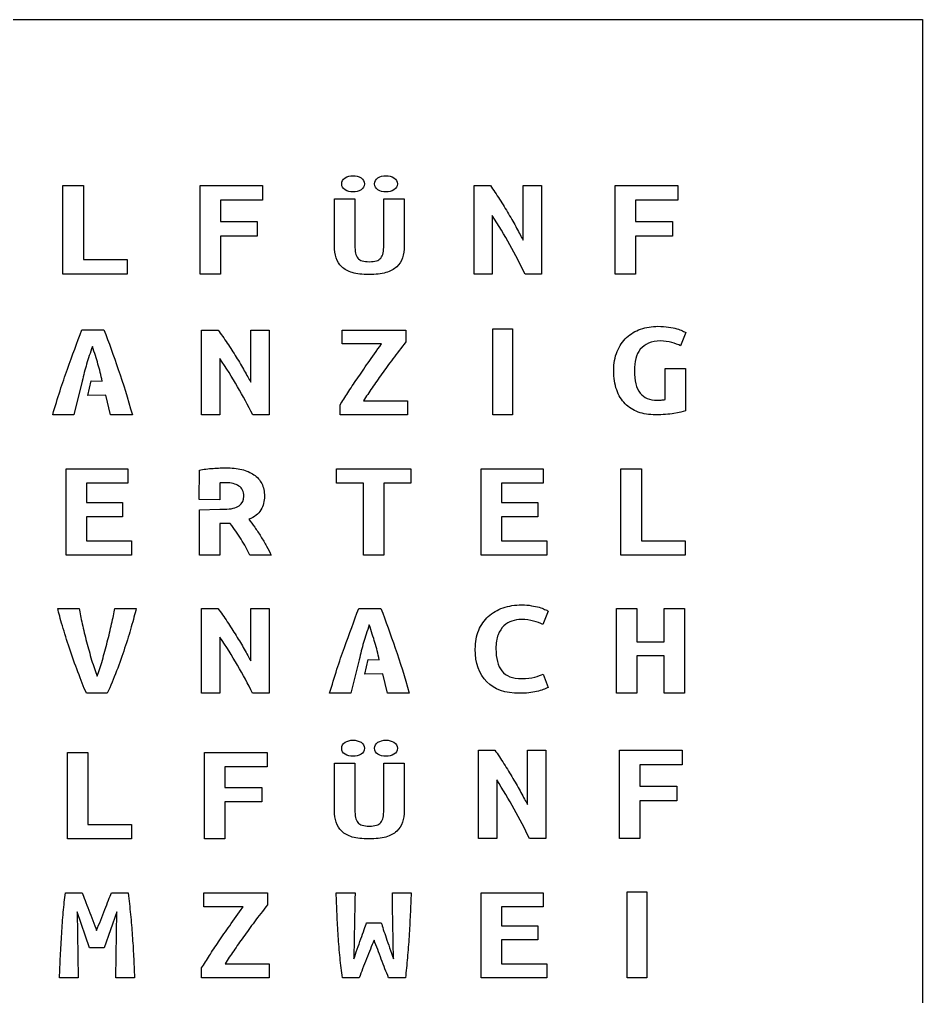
# Model space of a CAD drawing. Extents: x 32 to 171, y 23 to 158.
# Drawn here: x 105.2 to 170.6, y 87.6 to 158.3 of the extents above; entities that cross this region are included whole.
import ezdxf

# ---------------------------------------------------------------- set-up
doc = ezdxf.new("R2010")
doc.units = 0
doc.layers.add('Ebene_1', color=7, linetype='CONTINUOUS')

msp = doc.modelspace()

# ---------------------------------------------------------------- linework, layer by layer
at = {"layer": 'Ebene_1', "color": 7}
for p, q in [((32.058971, 158.33572), (170.553001, 158.33572)), ((170.553001, 158.33572), (170.553001, 22.93904)), ((108.344943, 139.907811), (108.344943, 146.320038)), ((108.344943, 146.320038), (109.826958, 146.320038)), ((109.826958, 146.320038), (109.826958, 140.96443)), ((118.26543, 139.907811), (118.26543, 146.320038)), ((118.26543, 146.320038), (122.795134, 146.320038)), ((122.795134, 146.320038), (122.795134, 145.263419)), ((129.345213, 145.863857), (129.345213, 145.863857)), ((131.723607, 145.863857), (131.723607, 145.863857)), ((138.09444, 139.907811), (138.09444, 146.320038)), ((138.09444, 146.320038), (139.277661, 146.320038)), ((141.644103, 142.373255), (141.644103, 146.320038)), ((141.644103, 146.320038), (142.970745, 146.320038)), ((142.970745, 146.320038), (142.970745, 139.907811)), ((148.3137, 139.907811), (148.3137, 146.320038)), ((148.3137, 146.320038), (152.843404, 146.320038)), ((152.843404, 146.320038), (152.843404, 145.263419)), ((122.795134, 145.263419), (119.735492, 145.263419)), ((119.735492, 145.263419), (119.735492, 143.709567)), ((127.994668, 141.939659), (127.994668, 145.361421)), ((127.994668, 145.361421), (129.476682, 145.361421)), ((129.476682, 145.361421), (129.476682, 142.008961)), ((131.568234, 142.017623), (131.568234, 145.361421)), ((131.568234, 145.361421), (133.038297, 145.361421)), ((133.038297, 145.361421), (133.038297, 141.939659)), ((152.843404, 145.263419), (149.783762, 145.263419)), ((149.783762, 145.263419), (149.783762, 143.709567)), ((119.735492, 143.709567), (122.412679, 143.709567)), ((122.412679, 143.709567), (122.412679, 142.652948)), ((139.421082, 144.165364), (139.421082, 139.907811)), ((149.783762, 143.709567), (152.460949, 143.709567)), ((152.460949, 143.709567), (152.460949, 142.652948)), ((122.412679, 142.652948), (119.735492, 142.652948)), ((119.735492, 142.652948), (119.735492, 139.907811)), ((152.460949, 142.652948), (149.783762, 142.652948)), ((149.783762, 142.652948), (149.783762, 139.907811)), ((109.826958, 140.96443), (112.994165, 140.96443)), ((112.994165, 140.96443), (112.994165, 139.907811)), ((112.994165, 139.907811), (108.344943, 139.907811)), ((119.735492, 139.907811), (118.26543, 139.907811)), ((130.492579, 139.886602), (130.492579, 139.886602)), ((139.421082, 139.907811), (138.09444, 139.907811)), ((142.970745, 139.907811), (141.787524, 139.907811)), ((149.783762, 139.907811), (148.3137, 139.907811)), ((109.70921, 135.87147), (111.31089, 135.87147)), ((118.382898, 129.731052), (118.382898, 135.867853)), ((118.382898, 135.867853), (119.566218, 135.867853)), ((121.932856, 132.090598), (121.932856, 135.867853)), ((121.932856, 135.867853), (123.259608, 135.867853)), ((123.259608, 135.867853), (123.259608, 129.731052)), ((128.555184, 134.856619), (128.555184, 135.867853)), ((128.555184, 135.867853), (133.168934, 135.867853)), ((133.168934, 135.867853), (133.168934, 135.015244)), ((139.466716, 135.951627), (140.890911, 135.951627)), ((139.466716, 129.727629), (139.466716, 135.951627)), ((140.890911, 135.951627), (140.890911, 129.727629)), ((151.613072, 135.074715), (151.613072, 135.074715)), ((153.429885, 135.689387), (153.047398, 134.717809)), ((131.399931, 134.856619), (128.555184, 134.856619)), ((119.70965, 133.805729), (119.70965, 129.731052)), ((151.923843, 130.8315), (151.923843, 133.072076)), ((151.923843, 133.072076), (153.394027, 133.072076)), ((153.394027, 133.072076), (153.394027, 130.008633)), ((109.74507, 132.1636), (109.13548, 129.73467)), ((110.14062, 131.12788), (110.38759, 132.18817)), ((110.38759, 132.18806), (111.19136, 132.16356)), ((111.44236, 131.15238), (110.14062, 131.12788)), ((111.78899, 129.73467), (111.44236, 131.15238)), ((128.399798, 129.731052), (128.399798, 130.43495)), ((130.097085, 130.742286), (133.276508, 130.742286)), ((133.276508, 130.742286), (133.276508, 129.731052)), ((109.13548, 129.73467), (107.60554, 129.73467)), ((113.36675, 129.73467), (111.78899, 129.73467)), ((119.70965, 129.731052), (118.382898, 129.731052)), ((123.259608, 129.731052), (122.076289, 129.731052)), ((133.276508, 129.731052), (128.399798, 129.731052)), ((140.890911, 129.727629), (139.466716, 129.727629)), ((108.567652, 119.570474), (108.567652, 125.821982)), ((108.567652, 125.821982), (113.049711, 125.821982)), ((113.049711, 125.821982), (113.049711, 124.791846)), ((118.207535, 123.600168), (118.221504, 125.731084)), ((128.14638, 124.791846), (128.14638, 125.821982)), ((128.14638, 125.821982), (133.524851, 125.821982)), ((133.524851, 125.821982), (133.524851, 124.791846)), ((138.617012, 119.570474), (138.617012, 125.821982)), ((138.617012, 125.821982), (143.099071, 125.821982)), ((143.099071, 125.821982), (143.099071, 124.791846)), ((148.729079, 119.570474), (148.729079, 125.821982)), ((148.729079, 125.821982), (150.211147, 125.821982)), ((150.211147, 125.821982), (150.211147, 120.60061)), ((113.049711, 124.791846), (110.037767, 124.791846)), ((110.037767, 124.791846), (110.037767, 123.388035)), ((119.691619, 124.781617), (119.691619, 123.577697)), ((130.094581, 124.791846), (128.14638, 124.791846)), ((130.094581, 119.570474), (130.094581, 124.791846)), ((133.524851, 124.791846), (131.576649, 124.791846)), ((131.576649, 124.791846), (131.576649, 119.570474)), ((143.099071, 124.791846), (140.087127, 124.791846)), ((140.087127, 124.791846), (140.087127, 123.388035)), ((110.037767, 123.388035), (112.65529, 123.388035)), ((112.65529, 123.388035), (112.65529, 122.357899)), ((119.691619, 123.577697), (118.207535, 123.600168)), ((140.087127, 123.388035), (142.70465, 123.388035)), ((142.70465, 123.388035), (142.70465, 122.357899)), ((112.65529, 122.357899), (110.037767, 122.357899)), ((110.037767, 122.357899), (110.037767, 120.60061)), ((118.221504, 122.850644), (119.691619, 122.903261)), ((118.221504, 119.570471), (118.221504, 122.850644)), ((119.691619, 122.903135), (120.014327, 122.903135)), ((142.70465, 122.357899), (140.087127, 122.357899)), ((140.087127, 122.357899), (140.087127, 120.60061)), ((120.456558, 121.873126), (119.691619, 121.873126)), ((119.691619, 121.873126), (119.691619, 119.570471)), ((110.037767, 120.60061), (113.312659, 120.60061)), ((113.312659, 120.60061), (113.312659, 119.570474)), ((140.087127, 120.60061), (143.362019, 120.60061)), ((143.362019, 120.60061), (143.362019, 119.570474)), ((150.211147, 120.60061), (153.378469, 120.60061)), ((153.378469, 120.60061), (153.378469, 119.570474)), ((113.312659, 119.570474), (108.567652, 119.570474)), ((119.691619, 119.570471), (118.221504, 119.570471)), ((123.420693, 119.570471), (121.878865, 119.570471)), ((131.576649, 119.570474), (130.094581, 119.570474)), ((143.362019, 119.570474), (138.617012, 119.570474)), ((153.378469, 119.570474), (148.729079, 119.570474)), ((107.969321, 115.71124), (109.523168, 115.71124)), ((112.104945, 115.71124), (113.646839, 115.71124)), ((118.380639, 109.57764), (118.380639, 115.71124)), ((118.380639, 115.71124), (119.563953, 115.71124)), ((121.930582, 111.935955), (121.930582, 115.71124)), ((121.930582, 115.71124), (123.257329, 115.71124)), ((123.257329, 115.71124), (123.257329, 109.57764)), ((129.75143, 115.71484), (131.35308, 115.71484)), ((143.458426, 115.532874), (143.075941, 114.561804)), ((148.419336, 109.57764), (148.419336, 115.71124)), ((148.419336, 115.71124), (149.889515, 115.71124)), ((149.889515, 115.71124), (149.889515, 113.293472)), ((151.849753, 113.293472), (151.849753, 115.71124)), ((151.849753, 115.71124), (153.319931, 115.71124)), ((153.319931, 115.71124), (153.319931, 109.57764)), ((119.707385, 113.650192), (119.707385, 109.57764)), ((149.889515, 113.293472), (151.849753, 113.293472)), ((129.78729, 112.00892), (129.1777, 109.58124)), ((130.18283, 110.97371), (130.4298, 112.03346)), ((130.4298, 112.03338), (131.23356, 112.00888)), ((151.849753, 112.282766), (149.889515, 112.282766)), ((149.889515, 112.282766), (149.889515, 109.57764)), ((151.849753, 109.57764), (151.849753, 112.282766)), ((131.48457, 110.99821), (130.18283, 110.97371)), ((131.8312, 109.58124), (131.48457, 110.99821)), ((143.099846, 110.964879), (143.470379, 110.003717)), ((129.1777, 109.58124), (127.64776, 109.58124)), ((133.40895, 109.58124), (131.8312, 109.58124)), ((111.555122, 109.57764), (110.037133, 109.57764)), ((119.707385, 109.57764), (118.380639, 109.57764)), ((123.257329, 109.57764), (122.074014, 109.57764)), ((141.402567, 109.577635), (141.402567, 109.577635)), ((149.889515, 109.57764), (148.419336, 109.57764)), ((153.319931, 109.57764), (151.849753, 109.57764)), ((138.410582, 99.060798), (138.410582, 105.468479)), ((138.410582, 105.468479), (139.593965, 105.468479)), ((141.960731, 101.524494), (141.960731, 105.468479)), ((141.960731, 105.468479), (143.287554, 105.468479)), ((143.287554, 105.468479), (143.287554, 99.060798)), ((148.631239, 99.060798), (148.631239, 105.468479)), ((148.631239, 105.468479), (153.161563, 105.468479)), ((153.161563, 105.468479), (153.161563, 104.412609)), ((108.664805, 99.057422), (108.664805, 105.297357)), ((108.664805, 105.297357), (110.146913, 105.297357)), ((110.146913, 105.297357), (110.146913, 100.085651)), ((118.585916, 99.057422), (118.585916, 105.297357)), ((118.585916, 105.297357), (123.115907, 105.297357)), ((123.115907, 105.297357), (123.115907, 104.269129)), ((129.345213, 105.016954), (129.345213, 105.016954)), ((131.723607, 105.016954), (131.723607, 105.016954)), ((123.115907, 104.269129), (120.056071, 104.269129)), ((120.056071, 104.269129), (120.056071, 102.757028)), ((127.994668, 101.092756), (127.994668, 104.514518)), ((127.994668, 104.514518), (129.476682, 104.514518)), ((129.476682, 104.514518), (129.476682, 101.162058)), ((131.568234, 101.17072), (131.568234, 104.514518)), ((131.568234, 104.514518), (133.038297, 104.514518)), ((133.038297, 104.514518), (133.038297, 101.092756)), ((153.161563, 104.412609), (150.101503, 104.412609)), ((150.101503, 104.412609), (150.101503, 102.859859)), ((139.737405, 103.315332), (139.737405, 99.060798)), ((120.056071, 102.757028), (122.733427, 102.757028)), ((122.733427, 102.757028), (122.733427, 101.7288)), ((150.101503, 102.859859), (152.779056, 102.859859)), ((152.779056, 102.859859), (152.779056, 101.803989)), ((152.779056, 101.803989), (150.101503, 101.803989)), ((150.101503, 101.803989), (150.101503, 99.060798)), ((122.733427, 101.7288), (120.056071, 101.7288)), ((120.056071, 101.7288), (120.056071, 99.057422)), ((110.146913, 100.085651), (113.314321, 100.085651)), ((113.314321, 100.085651), (113.314321, 99.057422)), ((113.314321, 99.057422), (108.664805, 99.057422)), ((120.056071, 99.057422), (118.585916, 99.057422)), ((130.492579, 99.039699), (130.492579, 99.039699)), ((139.737405, 99.060798), (138.410582, 99.060798)), ((143.287554, 99.060798), (142.104171, 99.060798)), ((150.101503, 99.060798), (148.631239, 99.060798)), ((108.52044, 95.131081), (109.739597, 95.131081)), ((111.855193, 95.131081), (113.074351, 95.131081)), ((118.53722, 94.120333), (118.53722, 95.131081)), ((118.53722, 95.131081), (123.150893, 95.131081)), ((123.150893, 95.131081), (123.150893, 94.278882)), ((128.123679, 95.131081), (129.486267, 95.131081)), ((132.187536, 95.131081), (133.550124, 95.131081)), ((138.61854, 88.997227), (138.61854, 95.131081)), ((138.61854, 95.131081), (143.100736, 95.131081)), ((143.100736, 95.131081), (143.100736, 94.120333)), ((149.169164, 95.21484), (150.593336, 95.21484)), ((149.169164, 88.99383), (149.169164, 95.21484)), ((150.593336, 95.21484), (150.593336, 88.99383)), ((121.38192, 94.120333), (118.53722, 94.120333)), ((143.100736, 94.120333), (140.0887, 94.120333)), ((140.0887, 94.120333), (140.0887, 92.742941)), ((110.253556, 91.167363), (109.381021, 93.763598)), ((109.381021, 93.763598), (109.440784, 88.997227)), ((112.237674, 93.763598), (111.329282, 91.167363)), ((112.165959, 88.997227), (112.237674, 93.763598)), ((130.310991, 92.960945), (131.386718, 92.960945)), ((140.0887, 92.742941), (142.706302, 92.742941)), ((142.706302, 92.742941), (142.706302, 91.732192)), ((142.706302, 91.732192), (140.0887, 91.732192)), ((140.0887, 91.732192), (140.0887, 90.007975)), ((111.329282, 91.167363), (110.253556, 91.167363)), ((120.079095, 90.007975), (123.258466, 90.007975)), ((123.258466, 90.007975), (123.258466, 88.997227)), ((140.0887, 90.007975), (143.363691, 90.007975)), ((143.363691, 90.007975), (143.363691, 88.997227)), ((118.381837, 88.997227), (118.381837, 89.700787)), ((109.440784, 88.997227), (108.090149, 88.997227)), ((113.516594, 88.997227), (112.165959, 88.997227)), ((123.258466, 88.997227), (118.381837, 88.997227)), ((129.78508, 88.997227), (128.565922, 88.997227)), ((133.131786, 88.997227), (131.912628, 88.997227)), ((143.363691, 88.997227), (138.61854, 88.997227)), ((150.593336, 88.99383), (149.169164, 88.99383))]:
    msp.add_line(p, q, dxfattribs=at)
for points in [[(128.520544, 146.444257), (128.520544, 146.629061), (128.600222, 146.773439), (128.759579, 146.877392)], [(128.759579, 146.011123), (128.600222, 146.115075), (128.520544, 146.259453), (128.520544, 146.444257)], [(128.759579, 146.877392), (128.926903, 146.981344), (129.122114, 147.03332), (129.345213, 147.03332)], [(129.345213, 147.03332), (129.560344, 147.03332), (129.751572, 146.981344), (129.918896, 146.877392)], [(129.918896, 146.877392), (130.08622, 146.773439), (130.169882, 146.629061), (130.169882, 146.444257)], [(130.169882, 146.444257), (130.169882, 146.259453), (130.08622, 146.115075), (129.918896, 146.011123)], [(130.898938, 146.444257), (130.898938, 146.629061), (130.978616, 146.773439), (131.137972, 146.877392)], [(131.137972, 146.011123), (130.978616, 146.115075), (130.898938, 146.259453), (130.898938, 146.444257)], [(131.137972, 146.877392), (131.305296, 146.981344), (131.500508, 147.03332), (131.723607, 147.03332)], [(131.723607, 147.03332), (131.946706, 147.03332), (132.137933, 146.981344), (132.29729, 146.877392)], [(132.29729, 146.877392), (132.464614, 146.773439), (132.548276, 146.629061), (132.548276, 146.444257)], [(132.548276, 146.444257), (132.548276, 146.259453), (132.464614, 146.115075), (132.29729, 146.011123)], [(129.345213, 145.863857), (129.122114, 145.863857), (128.926903, 145.912946), (128.759579, 146.011123)], [(129.918896, 146.011123), (129.751572, 145.912946), (129.560344, 145.863857), (129.345213, 145.863857)], [(131.723607, 145.863857), (131.500508, 145.863857), (131.305296, 145.912946), (131.137972, 146.011123)], [(132.29729, 146.011123), (132.137933, 145.912946), (131.946706, 145.863857), (131.723607, 145.863857)], [(139.277661, 146.320038), (139.50076, 146.016173), (139.723859, 145.684685), (139.946958, 145.325573)], [(139.946958, 145.325573), (140.170057, 144.973366), (140.385188, 144.62116), (140.592351, 144.268954)], [(140.592351, 144.268954), (140.807482, 143.916748), (141.002694, 143.5749), (141.177986, 143.243412)], [(140.687965, 142.031408), (140.297542, 142.742727), (139.875248, 143.454045), (139.421082, 144.165364)], [(141.177986, 143.243412), (141.361246, 142.911924), (141.516618, 142.621871), (141.644103, 142.373255)], [(128.114185, 141.090716), (128.034507, 141.344821), (127.994668, 141.627802), (127.994668, 141.939659)], [(129.476682, 142.008961), (129.476682, 141.783731), (129.492618, 141.593152), (129.524489, 141.437223)], [(129.524489, 141.437223), (129.55636, 141.28707), (129.608151, 141.165792), (129.679862, 141.07339)], [(131.353103, 141.07339), (131.432782, 141.171567), (131.488556, 141.295733), (131.520428, 141.445886)], [(131.520428, 141.445886), (131.552299, 141.601814), (131.568234, 141.792393), (131.568234, 142.017623)], [(133.038297, 141.939659), (133.038297, 141.627802), (132.998458, 141.344821), (132.91878, 141.090716)], [(141.787524, 139.907811), (141.452875, 140.61913), (141.086356, 141.326995), (140.687965, 142.031408)], [(128.520544, 140.441014), (128.329316, 140.620043), (128.193864, 140.83661), (128.114185, 141.090716)], [(129.679862, 141.07339), (129.75954, 140.980988), (129.867105, 140.914574), (130.002558, 140.874148)], [(130.002558, 140.874148), (130.138011, 140.833723), (130.309319, 140.81351), (130.516482, 140.81351)], [(130.516482, 140.81351), (130.723646, 140.81351), (130.894954, 140.833723), (131.030407, 140.874148)], [(131.030407, 140.874148), (131.16586, 140.914574), (131.273425, 140.980988), (131.353103, 141.07339)], [(132.91878, 141.090716), (132.839101, 140.83661), (132.699665, 140.620043), (132.500469, 140.441014)], [(129.285455, 140.025205), (128.966742, 140.123382), (128.711772, 140.261985), (128.520544, 140.441014)], [(130.492579, 139.886602), (130.01451, 139.886602), (129.612135, 139.932803), (129.285455, 140.025205)], [(131.711655, 140.025205), (131.384975, 139.932803), (130.978616, 139.886602), (130.492579, 139.886602)], [(132.500469, 140.441014), (132.301274, 140.261985), (132.038336, 140.123382), (131.711655, 140.025205)], [(108.66934, 133.03604), (109.02793, 134.03405), (109.37455, 134.97919), (109.70921, 135.87147)], [(111.31089, 135.87147), (111.6615, 134.97259), (112.00812, 134.01754), (112.35077, 133.00631)], [(119.566218, 135.867853), (119.789335, 135.57704), (120.012453, 135.259791), (120.23557, 134.916103)], [(149.138859, 135.322567), (149.425724, 135.593551), (149.764385, 135.795137), (150.15484, 135.927324)], [(150.15484, 135.927324), (150.545296, 136.066121), (150.963641, 136.135519), (151.409876, 136.135519)], [(151.409876, 136.135519), (151.696741, 136.135519), (151.951732, 136.115691), (152.17485, 136.076035)], [(152.17485, 136.076035), (152.405936, 136.042988), (152.605148, 136.003332), (152.772486, 135.957066)], [(152.772486, 135.957066), (152.939824, 135.910801), (153.075288, 135.861231), (153.178878, 135.808356)], [(153.178878, 135.808356), (153.290437, 135.755481), (153.374106, 135.715824), (153.429885, 135.689387)], [(148.457554, 134.311333), (148.624892, 134.714505), (148.851994, 135.051583), (149.138859, 135.322567)], [(151.613072, 135.074715), (151.262459, 135.074715), (150.967625, 135.021841), (150.728571, 134.916091)], [(152.401951, 134.965661), (152.14696, 135.038364), (151.884, 135.074715), (151.613072, 135.074715)], [(110.4742, 134.68173), (110.3945, 134.4504), (110.3188, 134.229), (110.24709, 134.0175)], [(110.68935, 134.0175), (110.62555, 134.229), (110.55388, 134.4504), (110.4742, 134.68173)], [(120.23557, 134.916103), (120.458687, 134.579025), (120.673836, 134.241948), (120.881017, 133.90487)], [(130.431761, 133.498393), (130.726595, 133.914784), (131.049318, 134.367526), (131.399931, 134.856619)], [(133.168934, 135.015244), (132.826289, 134.579025), (132.511534, 134.169244), (132.224669, 133.785901)], [(150.130935, 134.469958), (149.979534, 134.284896), (149.867975, 134.060177), (149.796258, 133.795802)], [(150.728571, 134.916091), (150.489516, 134.810341), (150.290304, 134.66163), (150.130935, 134.469958)], [(153.047398, 134.717809), (152.872092, 134.810341), (152.656943, 134.892958), (152.401951, 134.965661)], [(110.24709, 134.0175), (110.18329, 133.81261), (110.11961, 133.60771), (110.05585, 133.40283)], [(110.88058, 133.40283), (110.82478, 133.60771), (110.76106, 133.81261), (110.68935, 134.0175)], [(120.976639, 131.763434), (120.586183, 132.444199), (120.163854, 133.124964), (119.70965, 133.805729)], [(120.881017, 133.90487), (121.096166, 133.567792), (121.291394, 133.240628), (121.4667, 132.923378)], [(132.224669, 133.785901), (131.937803, 133.402558), (131.670859, 133.035737), (131.423837, 132.685441)], [(148.206547, 132.93328), (148.206547, 133.45542), (148.290216, 133.914771), (148.457554, 134.311333)], [(149.796258, 133.795802), (149.732511, 133.538037), (149.700637, 133.250529), (149.700637, 132.93328)], [(107.60554, 129.73467), (107.95615, 130.94418), (108.31074, 132.04465), (108.66934, 133.03604)], [(110.05585, 133.40283), (110.00005, 133.20454), (109.94429, 133.00296), (109.8885, 132.79808)], [(111.04792, 132.79808), (111.00012, 133.00296), (110.94433, 133.20454), (110.88058, 133.40283)], [(112.35077, 133.00631), (112.70138, 132.00168), (113.04005, 130.91114), (113.36675, 129.73467)], [(121.4667, 132.923378), (121.649975, 132.606128), (121.80536, 132.328535), (121.932856, 132.090598)], [(129.630929, 132.338449), (129.877951, 132.695355), (130.144896, 133.082003), (130.431761, 133.498393)], [(148.421696, 131.535398), (148.278263, 131.938569), (148.206547, 132.40453), (148.206547, 132.93328)], [(149.700637, 132.93328), (149.700637, 132.199639), (149.840085, 131.657671), (150.118982, 131.307374)], [(109.8885, 132.79808), (109.8407, 132.59317), (109.7929, 132.38168), (109.74507, 132.16356)], [(111.19136, 132.16356), (111.14356, 132.38168), (111.09566, 132.59317), (111.04792, 132.79808)], [(128.961576, 131.327215), (129.160788, 131.644465), (129.383906, 131.981543), (129.630929, 132.338449)], [(131.423837, 132.685441), (131.176814, 132.341754), (130.941743, 132.00798), (130.718626, 131.684121)], [(122.076289, 129.731052), (121.741613, 130.411818), (121.375063, 131.089278), (120.976639, 131.763434)], [(130.718626, 131.684121), (130.503477, 131.366872), (130.296297, 131.052926), (130.097085, 130.742286)], [(149.031284, 130.534078), (148.768325, 130.805062), (148.565128, 131.138836), (148.421696, 131.535398)], [(128.399798, 130.43495), (128.575105, 130.719153), (128.762364, 131.016575), (128.961576, 131.327215)], [(150.118982, 131.307374), (150.397879, 130.963687), (150.808255, 130.791844), (151.350112, 130.791844)], [(151.350112, 130.791844), (151.437765, 130.791844), (151.533387, 130.795148), (151.636977, 130.801758)], [(151.636977, 130.801758), (151.740568, 130.808367), (151.836189, 130.818281), (151.923843, 130.8315)], [(149.975549, 129.929321), (149.608999, 130.068118), (149.294244, 130.269703), (149.031284, 130.534078)], [(151.230585, 129.73104), (150.768413, 129.73104), (150.350068, 129.797133), (149.975549, 129.929321)], [(152.569289, 129.83018), (152.202739, 129.764087), (151.756504, 129.73104), (151.230585, 129.73104)], [(153.394027, 130.008633), (153.218721, 129.955758), (152.943808, 129.896274), (152.569289, 129.83018)], [(118.687638, 125.801779), (118.862937, 125.828795), (119.038235, 125.845459), (119.213533, 125.852276)], [(119.213533, 125.852276), (119.388832, 125.865658), (119.556162, 125.875757), (119.715524, 125.882574)], [(119.715524, 125.882574), (119.874886, 125.889391), (120.014328, 125.892673), (120.133849, 125.892673)], [(120.133849, 125.892673), (120.556159, 125.892673), (120.938628, 125.852276), (121.281257, 125.771481)], [(118.221504, 125.731084), (118.36493, 125.758024), (118.520308, 125.78158), (118.687638, 125.801779)], [(121.281257, 125.771481), (121.623885, 125.690686), (121.918705, 125.566136), (122.165716, 125.397804)], [(122.165716, 125.397804), (122.412728, 125.229473), (122.599978, 125.014029), (122.727468, 124.751445)], [(119.930662, 124.801816), (119.850981, 124.801816), (119.691619, 124.85413), (119.691619, 124.781617)], [(120.133848, 124.811915), (120.078072, 124.811915), (120.010343, 124.808633), (119.930662, 124.801816)], [(121.078069, 124.57963), (120.839026, 124.734478), (120.524286, 124.811915), (120.133848, 124.811915)], [(121.436634, 123.852475), (121.436634, 124.182396), (121.317112, 124.424781), (121.078069, 124.57963)], [(122.727468, 124.751445), (122.862926, 124.495603), (122.930655, 124.192622), (122.930655, 123.842502)], [(121.101973, 123.14552), (121.32508, 123.313851), (121.436634, 123.549494), (121.436634, 123.852475)], [(122.930655, 123.842502), (122.930655, 123.478925), (122.843005, 123.149004), (122.667707, 122.852764)], [(120.014327, 122.903135), (120.516318, 122.903135), (120.878866, 122.98393), (121.101973, 123.14552)], [(122.667707, 122.852764), (122.492409, 122.556525), (122.201573, 122.330955), (121.795199, 122.176107)], [(121.233448, 120.731898), (120.994405, 121.108932), (120.735441, 121.48935), (120.456558, 121.873126)], [(121.795199, 122.176107), (121.930657, 122.00106), (122.074083, 121.805788), (122.225477, 121.590344)], [(122.225477, 121.590344), (122.376871, 121.381615), (122.524281, 121.159429), (122.667707, 120.923786)], [(122.667707, 120.923786), (122.811133, 120.694858), (122.946591, 120.462573), (123.07408, 120.226929)], [(121.878865, 119.570471), (121.695598, 119.974445), (121.480459, 120.361579), (121.233448, 120.731898)], [(123.07408, 120.226929), (123.209538, 119.998002), (123.325076, 119.779199), (123.420693, 119.570471)], [(140.195347, 115.760779), (140.609706, 115.906109), (141.059923, 115.978774), (141.545999, 115.978774)], [(141.545999, 115.978774), (141.808957, 115.978774), (142.044027, 115.958956), (142.251206, 115.919321)], [(108.303995, 114.46272), (108.152595, 114.971376), (108.041037, 115.387549), (107.969321, 115.71124)], [(109.523168, 115.71124), (109.570979, 115.394155), (109.642695, 115.024224), (109.738316, 114.601445)], [(111.865891, 114.601445), (111.961513, 115.024224), (112.041197, 115.394155), (112.104945, 115.71124)], [(113.646839, 115.71124), (113.551218, 115.314884), (113.431691, 114.872287), (113.288259, 114.383449)], [(119.563953, 115.71124), (119.78707, 115.420579), (120.010186, 115.103495), (120.233303, 114.759987)], [(128.71155, 112.88089), (129.07013, 113.8784), (129.41675, 114.82304), (129.75143, 115.71484)], [(131.35308, 115.71484), (131.7037, 114.81644), (132.05034, 113.86188), (132.39297, 112.85118)], [(139.131559, 115.136519), (139.43436, 115.413968), (139.788956, 115.622054), (140.195347, 115.760779)], [(142.251206, 115.919321), (142.466354, 115.886291), (142.653613, 115.846656), (142.812982, 115.800414)], [(142.812982, 115.800414), (142.972351, 115.754173), (143.10383, 115.704628), (143.20742, 115.651781)], [(143.20742, 115.651781), (143.318978, 115.598933), (143.402647, 115.559298), (143.458426, 115.532874)], [(109.738316, 114.601445), (109.833937, 114.185271), (109.937527, 113.752583), (110.049085, 113.303381)], [(111.555122, 113.293472), (111.66668, 113.742675), (111.77027, 114.178666), (111.865891, 114.601445)], [(120.233303, 114.759987), (120.456419, 114.423085), (120.671567, 114.086183), (120.878747, 113.749281)], [(138.438304, 114.135722), (138.605642, 114.532077), (138.836727, 114.865676), (139.131559, 115.136519)], [(140.840791, 114.809526), (140.625643, 114.743466), (140.430416, 114.627863), (140.25511, 114.462715)], [(141.522093, 114.918523), (141.291008, 114.918523), (141.063908, 114.882191), (140.840791, 114.809526)], [(142.406591, 114.809526), (142.151601, 114.882191), (141.856768, 114.918523), (141.522093, 114.918523)], [(143.075941, 114.561804), (142.892666, 114.660892), (142.66955, 114.743466), (142.406591, 114.809526)], [(108.81796, 112.837663), (108.626718, 113.412378), (108.455396, 113.954064), (108.303995, 114.46272)], [(113.288259, 114.383449), (113.152796, 113.894611), (112.993427, 113.379349), (112.810152, 112.837663)], [(130.28928, 113.86185), (130.22548, 113.65706), (130.16181, 113.45227), (130.09806, 113.24749)], [(130.5164, 114.52574), (130.4367, 114.29454), (130.36102, 114.07323), (130.28928, 113.86185)], [(130.73154, 113.86185), (130.66774, 114.07323), (130.59608, 114.29454), (130.5164, 114.52574)], [(130.92279, 113.24749), (130.86699, 113.45227), (130.80326, 113.65706), (130.73154, 113.86185)], [(138.187298, 112.778204), (138.187298, 113.28686), (138.270967, 113.739366), (138.438304, 114.135722)], [(140.25511, 114.462715), (140.087773, 114.304173), (139.948325, 114.08948), (139.836767, 113.818637)], [(110.049085, 113.303381), (110.168612, 112.860784), (110.292123, 112.42149), (110.419618, 111.985499)], [(111.196542, 111.97559), (111.324037, 112.411581), (111.443564, 112.850875), (111.555122, 113.293472)], [(120.974368, 111.608962), (120.583915, 112.289372), (120.161587, 112.969782), (119.707385, 113.650192)], [(120.878747, 113.749281), (121.093895, 113.412378), (121.289122, 113.085385), (121.464428, 112.768301)], [(130.09806, 113.24749), (130.04226, 113.0493), (129.9865, 112.84784), (129.93072, 112.64305)], [(131.09012, 112.64305), (131.04232, 112.84784), (130.98655, 113.0493), (130.92279, 113.24749)], [(139.836767, 113.818637), (139.733177, 113.547794), (139.681382, 113.210892), (139.681382, 112.807931)], [(109.427547, 111.123426), (109.212398, 111.698141), (109.009203, 112.269554), (108.81796, 112.837663)], [(112.810152, 112.837663), (112.634847, 112.302583), (112.43962, 111.754292), (112.224472, 111.192788)], [(121.464428, 112.768301), (121.647702, 112.451217), (121.803087, 112.173768), (121.930582, 111.935955)], [(127.64776, 109.58124), (127.99836, 110.79013), (128.35296, 111.89002), (128.71155, 112.88089)], [(129.93072, 112.64305), (129.88282, 112.43825), (129.83512, 112.22687), (129.78729, 112.00888)], [(131.23356, 112.00888), (131.18576, 112.22687), (131.13796, 112.43825), (131.09012, 112.64305)], [(132.39297, 112.85118), (132.74358, 111.84707), (133.08224, 110.7571), (133.40895, 109.58124)], [(139.012032, 110.409981), (138.462209, 110.964879), (138.187298, 111.754286), (138.187298, 112.778204)], [(139.681382, 112.807931), (139.681382, 112.107703), (139.824814, 111.56932), (140.111678, 111.192783)], [(110.419618, 111.985499), (110.555082, 111.556114), (110.686561, 111.169668), (110.814056, 110.82616)], [(110.814056, 110.82616), (110.941552, 111.163062), (111.069047, 111.546205), (111.196542, 111.97559)], [(110.037133, 109.57764), (109.84589, 110.033449), (109.642695, 110.548711), (109.427547, 111.123426)], [(112.224472, 111.192788), (112.009324, 110.637891), (111.786207, 110.099508), (111.555122, 109.57764)], [(122.074014, 109.57764), (121.739339, 110.25805), (121.372791, 110.935157), (120.974368, 111.608962)], [(140.111678, 111.192783), (140.406511, 110.822851), (140.884618, 110.637885), (141.545999, 110.637885)], [(141.402567, 109.577635), (140.3587, 109.577635), (139.561855, 109.855083), (139.012032, 110.409981)], [(141.545999, 110.637885), (141.928484, 110.637885), (142.243238, 110.674218), (142.49026, 110.746883)], [(142.49026, 110.746883), (142.74525, 110.819548), (142.948445, 110.892213), (143.099846, 110.964879)], [(142.621739, 109.70645), (142.271127, 109.620573), (141.864737, 109.577635), (141.402567, 109.577635)], [(143.470379, 110.003717), (143.263199, 109.898022), (142.980319, 109.798933), (142.621739, 109.70645)], [(128.759579, 106.030489), (128.926903, 106.134441), (129.122114, 106.186417), (129.345213, 106.186417)], [(129.345213, 106.186417), (129.560344, 106.186417), (129.751572, 106.134441), (129.918896, 106.030489)], [(131.137972, 106.030489), (131.305296, 106.134441), (131.500508, 106.186417), (131.723607, 106.186417)], [(131.723607, 106.186417), (131.946706, 106.186417), (132.137933, 106.134441), (132.29729, 106.030489)], [(128.520544, 105.597354), (128.520544, 105.782158), (128.600222, 105.926536), (128.759579, 106.030489)], [(128.759579, 105.16422), (128.600222, 105.268172), (128.520544, 105.41255), (128.520544, 105.597354)], [(129.918896, 106.030489), (130.08622, 105.926536), (130.169882, 105.782158), (130.169882, 105.597354)], [(130.169882, 105.597354), (130.169882, 105.41255), (130.08622, 105.268172), (129.918896, 105.16422)], [(130.898938, 105.597354), (130.898938, 105.782158), (130.978616, 105.926536), (131.137972, 106.030489)], [(131.137972, 105.16422), (130.978616, 105.268172), (130.898938, 105.41255), (130.898938, 105.597354)], [(132.29729, 106.030489), (132.464614, 105.926536), (132.548276, 105.782158), (132.548276, 105.597354)], [(132.548276, 105.597354), (132.548276, 105.41255), (132.464614, 105.268172), (132.29729, 105.16422)], [(139.593965, 105.468479), (139.817094, 105.16483), (140.040224, 104.833577), (140.263353, 104.474719)], [(129.345213, 105.016954), (129.122114, 105.016954), (128.926903, 105.066043), (128.759579, 105.16422)], [(129.918896, 105.16422), (129.751572, 105.066043), (129.560344, 105.016954), (129.345213, 105.016954)], [(131.723607, 105.016954), (131.500508, 105.016954), (131.305296, 105.066043), (131.137972, 105.16422)], [(132.29729, 105.16422), (132.137933, 105.066043), (131.946706, 105.016954), (131.723607, 105.016954)], [(140.263353, 104.474719), (140.486483, 104.122762), (140.701643, 103.770806), (140.908835, 103.418849)], [(141.004462, 101.182889), (140.613985, 101.893704), (140.191633, 102.604518), (139.737405, 103.315332)], [(140.908835, 103.418849), (141.123995, 103.066892), (141.319233, 102.725288), (141.494549, 102.394034)], [(141.494549, 102.394034), (141.677834, 102.062781), (141.833228, 101.772934), (141.960731, 101.524494)], [(129.476682, 101.162058), (129.476682, 100.936828), (129.492618, 100.746249), (129.524489, 100.59032)], [(131.520428, 100.598983), (131.552299, 100.754911), (131.568234, 100.94549), (131.568234, 101.17072)], [(142.104171, 99.060798), (141.769477, 99.771612), (141.402907, 100.478976), (141.004462, 101.182889)], [(128.114185, 100.243813), (128.034507, 100.497918), (127.994668, 100.780899), (127.994668, 101.092756)], [(129.524489, 100.59032), (129.55636, 100.440167), (129.608151, 100.318889), (129.679862, 100.226487)], [(131.353103, 100.226487), (131.432782, 100.324664), (131.488556, 100.44883), (131.520428, 100.598983)], [(133.038297, 101.092756), (133.038297, 100.780899), (132.998458, 100.497918), (132.91878, 100.243813)], [(128.520544, 99.594111), (128.329316, 99.77314), (128.193864, 99.989707), (128.114185, 100.243813)], [(129.679862, 100.226487), (129.75954, 100.134085), (129.867105, 100.067671), (130.002558, 100.027245)], [(130.002558, 100.027245), (130.138011, 99.98682), (130.309319, 99.966607), (130.516482, 99.966607)], [(130.516482, 99.966607), (130.723646, 99.966607), (130.894954, 99.98682), (131.030407, 100.027245)], [(131.030407, 100.027245), (131.16586, 100.067671), (131.273425, 100.134085), (131.353103, 100.226487)], [(132.91878, 100.243813), (132.839101, 99.989707), (132.699665, 99.77314), (132.500469, 99.594111)], [(129.285455, 99.178302), (128.966742, 99.276479), (128.711772, 99.415082), (128.520544, 99.594111)], [(130.492579, 99.039699), (130.01451, 99.039699), (129.612135, 99.0859), (129.285455, 99.178302)], [(131.711655, 99.178302), (131.384975, 99.0859), (130.978616, 99.039699), (130.492579, 99.039699)], [(132.500469, 99.594111), (132.301274, 99.415082), (132.038336, 99.276479), (131.711655, 99.178302)], [(108.365057, 93.73387), (108.412867, 94.235941), (108.464661, 94.701678), (108.52044, 95.131081)], [(109.739597, 95.131081), (109.795376, 94.992351), (109.863107, 94.813984), (109.94279, 94.595979)], [(111.640048, 94.605888), (111.719732, 94.817287), (111.791447, 94.992351), (111.855193, 95.131081)], [(113.074351, 95.131081), (113.130129, 94.595979), (113.181923, 94.074089), (113.229733, 93.565412)], [(128.183442, 93.585231), (128.159537, 94.120333), (128.139616, 94.635616), (128.123679, 95.131081)], [(129.486267, 95.131081), (129.478298, 94.741315), (129.47033, 94.338337), (129.462362, 93.922147)], [(132.199489, 93.912238), (132.191521, 94.335034), (132.187536, 94.741315), (132.187536, 95.131081)], [(133.550124, 95.131081), (133.526219, 94.62901), (133.502314, 94.110424), (133.478409, 93.575322)], [(109.94279, 94.595979), (110.030442, 94.377975), (110.122078, 94.143455), (110.217698, 93.892419)], [(111.377093, 93.922147), (111.472713, 94.166576), (111.560365, 94.39449), (111.640048, 94.605888)], [(120.413766, 92.762759), (120.708595, 93.17895), (121.031313, 93.631474), (121.38192, 94.120333)], [(123.150893, 94.278882), (122.808254, 93.842873), (122.493505, 93.433288), (122.206644, 93.050129)], [(108.257484, 92.178111), (108.289358, 92.713213), (108.325215, 93.231799), (108.365057, 93.73387)], [(110.217698, 93.892419), (110.313318, 93.641384), (110.408938, 93.387045), (110.504559, 93.129403)], [(111.07828, 93.16904), (111.181868, 93.433288), (111.281472, 93.684324), (111.377093, 93.922147)], [(113.229733, 93.565412), (113.285512, 93.056735), (113.329338, 92.551361), (113.361211, 92.04929)], [(128.267109, 91.999743), (128.235236, 92.528239), (128.207347, 93.056735), (128.183442, 93.585231)], [(129.462362, 93.922147), (129.454393, 93.505956), (129.446425, 93.089766), (129.438457, 92.673576)], [(132.223394, 92.673576), (132.215426, 93.08316), (132.207457, 93.496047), (132.199489, 93.912238)], [(133.478409, 93.575322), (133.454504, 93.046826), (133.426615, 92.51833), (133.394741, 91.989834)], [(110.504559, 93.129403), (110.600179, 92.871762), (110.691815, 92.633938), (110.779467, 92.415934)], [(110.779467, 92.415934), (110.875087, 92.660363), (110.974691, 92.911399), (111.07828, 93.16904)], [(119.612947, 91.603372), (119.859966, 91.960106), (120.126905, 92.346569), (120.413766, 92.762759)], [(122.206644, 93.050129), (121.919784, 92.666969), (121.652844, 92.300325), (121.405825, 91.950197)], [(129.438457, 92.673576), (129.430488, 92.263991), (129.42252, 91.861013), (129.414551, 91.464641)], [(130.143655, 92.47539), (130.21537, 92.680182), (130.271149, 92.842034), (130.310991, 92.960945)], [(131.386718, 92.960945), (131.418591, 92.835427), (131.466401, 92.680182), (131.530148, 92.495208)], [(132.247299, 91.464641), (132.239331, 91.861013), (132.231362, 92.263991), (132.223394, 92.673576)], [(108.161864, 90.562895), (108.193738, 91.104604), (108.225611, 91.643009), (108.257484, 92.178111)], [(113.361211, 92.04929), (113.401053, 91.553825), (113.432926, 91.051754), (113.456831, 90.543077)], [(121.405825, 91.950197), (121.158806, 91.606675), (120.92374, 91.273062), (120.700626, 90.949358)], [(128.398587, 90.443984), (128.350777, 90.959267), (128.306951, 91.477854), (128.267109, 91.999743)], [(129.904605, 91.801557), (129.992257, 92.045987), (130.07194, 92.270598), (130.143655, 92.47539)], [(131.530148, 92.495208), (131.593895, 92.310235), (131.661626, 92.105443), (131.733341, 91.880832)], [(133.394741, 91.989834), (133.362868, 91.467945), (133.323026, 90.952661), (133.275216, 90.443984)], [(118.943606, 90.592623), (119.142814, 90.909721), (119.365928, 91.246637), (119.612947, 91.603372)], [(129.414551, 91.464641), (129.406583, 91.074876), (129.402599, 90.708232), (129.402599, 90.36471)], [(129.641649, 91.05836), (129.73727, 91.309396), (129.824921, 91.557128), (129.904605, 91.801557)], [(130.860807, 91.712374), (130.685503, 91.296183), (130.502231, 90.843659), (130.310991, 90.3548)], [(131.386718, 90.334982), (131.211414, 90.817234), (131.03611, 91.276365), (130.860807, 91.712374)], [(131.733341, 91.880832), (131.813024, 91.656221), (131.896692, 91.415095), (131.984344, 91.157453)], [(132.259252, 90.36471), (132.259252, 90.708232), (132.255267, 91.074876), (132.247299, 91.464641)], [(108.090149, 88.997227), (108.114054, 89.499298), (108.137959, 90.021187), (108.161864, 90.562895)], [(113.456831, 90.543077), (113.480736, 90.041006), (113.500657, 89.525722), (113.516594, 88.997227)], [(118.381837, 89.700787), (118.557141, 89.984853), (118.744397, 90.282132), (118.943606, 90.592623)], [(120.700626, 90.949358), (120.485481, 90.632261), (120.278304, 90.318466), (120.079095, 90.007975)], [(129.402599, 90.36471), (129.474314, 90.576108), (129.553998, 90.807325), (129.641649, 91.05836)], [(131.984344, 91.157453), (132.079964, 90.899812), (132.1716, 90.635564), (132.259252, 90.36471)], [(128.565922, 88.997227), (128.502176, 89.453054), (128.446397, 89.935307), (128.398587, 90.443984)], [(130.310991, 90.3548), (130.11975, 89.865942), (129.944447, 89.413417), (129.78508, 88.997227)], [(131.912628, 88.997227), (131.737325, 89.413417), (131.562021, 89.859335), (131.386718, 90.334982)], [(133.275216, 90.443984), (133.235374, 89.935307), (133.187564, 89.453054), (133.131786, 88.997227)]]:
    msp.add_open_spline(points, degree=3, dxfattribs=at)

doc.saveas('drawing.dxf')
